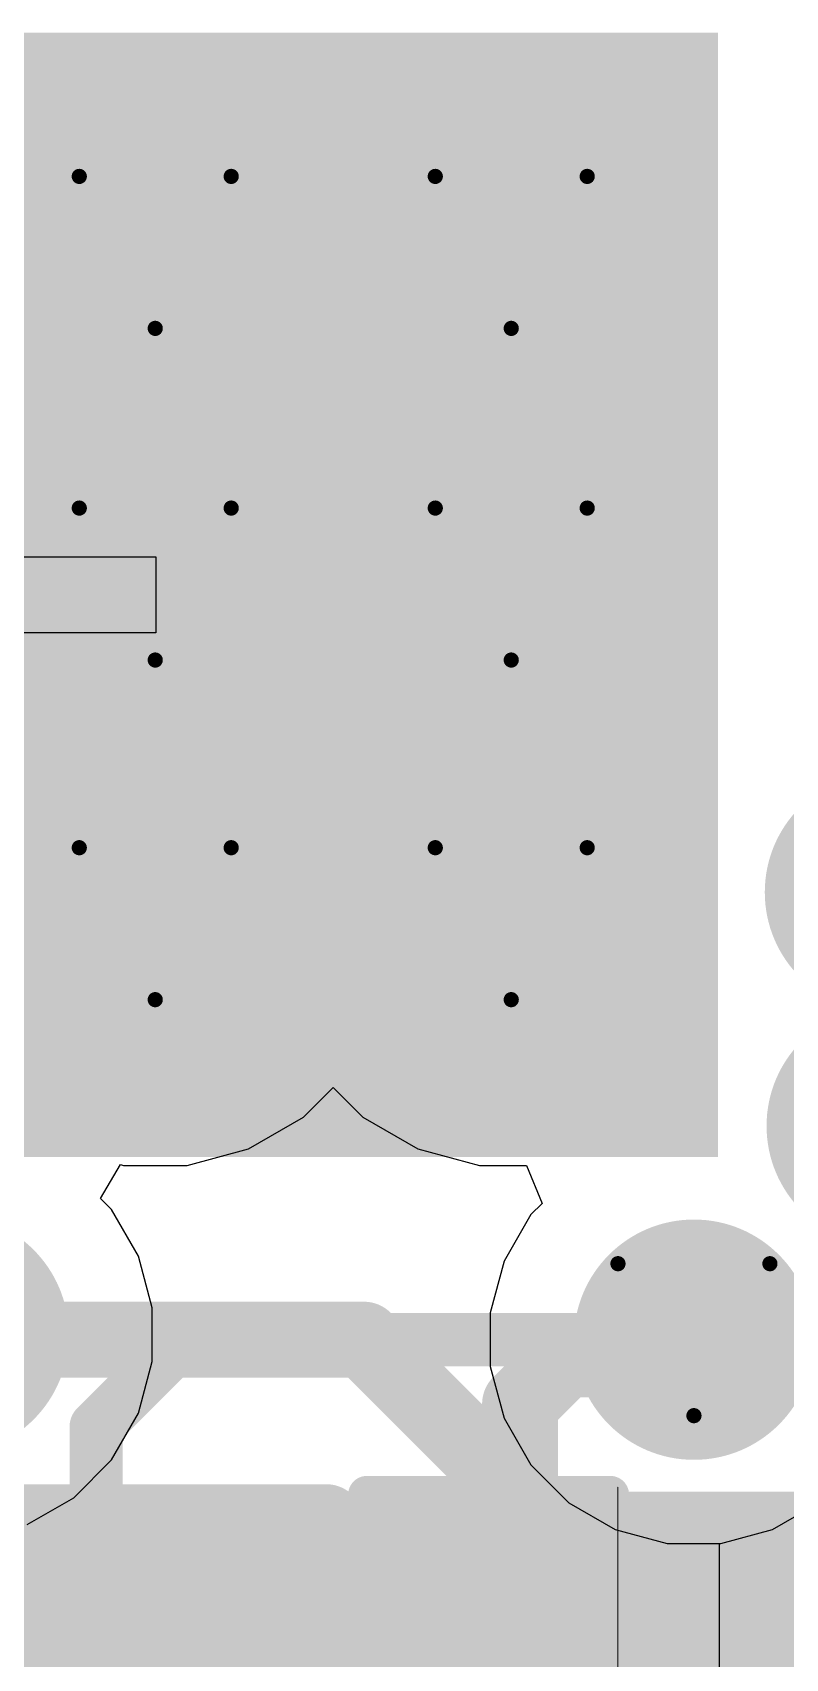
# Model space of a CAD drawing. Header units: inches. Extents: x -21 to 276, y -5 to 220.
# Drawn here: x 82.78 to 85.3, y 70.09 to 75.52 of the extents above; entities that cross this region are included whole.
import ezdxf

# ---------------------------------------------------------------- set-up
doc = ezdxf.new("R2010")
doc.units = ezdxf.units.IN
for name, color, linetype in [('Bottom Layer', 5, 'Continuous'), ('Bottom Overlay', 54, 'Continuous'), ('Bottom Paste', 16, 'Continuous'), ('Bottom Solder', 6, 'Continuous'), ('Drill Drawing', 1, 'Continuous'), ('Ground', 16, 'Continuous'), ('Power + Signal', 76, 'Continuous'), ('Top Layer', 1, 'Continuous'), ('Top Paste', 8, 'Continuous'), ('Top Solder', 216, 'Continuous'), ('Via Holes', 16, 'Continuous')]:
    doc.layers.add(name, color=color, linetype=linetype)

# ---------------------------------------------------------------- blocks, each defined once
blk = doc.blocks.new('56_QFN__7_7__48')
at = {"layer": 'Top Layer'}
for points in [[(-2.31, 3.1), (-2.31, 3.75), (-2.09, 3.75), (-2.09, 3.1)], [(-1.91, 3.1), (-1.91, 3.75), (-1.69, 3.75), (-1.69, 3.1)], [(-1.51, 3.1), (-1.51, 3.75), (-1.29, 3.75), (-1.29, 3.1)], [(-1.11, 3.1), (-1.11, 3.75), (-0.89, 3.75), (-0.89, 3.1)], [(-0.71, 3.1), (-0.71, 3.75), (-0.49, 3.75), (-0.49, 3.1)], [(-0.31, 3.1), (-0.31, 3.75), (-0.09, 3.75), (-0.09, 3.1)], [(0.09, 3.1), (0.09, 3.75), (0.31, 3.75), (0.31, 3.1)], [(-1.778, -1.778), (-1.778, 1.778), (1.778, 1.778), (1.778, -1.778)]]:
    blk.add_hatch(color=1, dxfattribs=at).paths.add_polyline_path(points)
at = {"layer": 'Top Paste'}
for points in [[(-2.31, 3.1), (-2.31, 3.75), (-2.09, 3.75), (-2.09, 3.1)], [(-1.91, 3.1), (-1.91, 3.75), (-1.69, 3.75), (-1.69, 3.1)], [(-1.51, 3.1), (-1.51, 3.75), (-1.29, 3.75), (-1.29, 3.1)], [(-1.11, 3.1), (-1.11, 3.75), (-0.89, 3.75), (-0.89, 3.1)], [(-0.71, 3.1), (-0.71, 3.75), (-0.49, 3.75), (-0.49, 3.1)], [(-0.31, 3.1), (-0.31, 3.75), (-0.09, 3.75), (-0.09, 3.1)], [(0.09, 3.1), (0.09, 3.75), (0.31, 3.75), (0.31, 3.1)], [(-1.778, -1.778), (-1.778, 1.778), (1.778, 1.778), (1.778, -1.778)]]:
    blk.add_hatch(color=8, dxfattribs=at).paths.add_polyline_path(points)
at = {"layer": 'Top Solder'}
for points in [[(-2.4116, 2.9984), (-2.4116, 3.8516), (-1.9884, 3.8516), (-1.9884, 2.9984)], [(-2.0116, 2.9984), (-2.0116, 3.8516), (-1.5884, 3.8516), (-1.5884, 2.9984)], [(-1.6116, 2.9984), (-1.6116, 3.8516), (-1.1884, 3.8516), (-1.1884, 2.9984)], [(-1.2116, 2.9984), (-1.2116, 3.8516), (-0.7884, 3.8516), (-0.7884, 2.9984)], [(-0.8116, 2.9984), (-0.8116, 3.8516), (-0.3884, 3.8516), (-0.3884, 2.9984)], [(-0.4116, 2.9984), (-0.4116, 3.8516), (0.0116, 3.8516), (0.0116, 2.9984)], [(-0.0116, 2.9984), (-0.0116, 3.8516), (0.4116, 3.8516), (0.4116, 2.9984)], [(0.3884, 2.9984), (0.3884, 3.8516), (0.8116, 3.8516), (0.8116, 2.9984)], [(-1.8796, -1.8796), (-1.8796, 1.8796), (1.8796, 1.8796), (1.8796, -1.8796)]]:
    blk.add_hatch(color=216, dxfattribs=at).paths.add_polyline_path(points)
blk = doc.blocks.new('R___0402_B_111')
at = {"layer": 'Bottom Layer'}
for points in [[(-0.2413, 0.3175), (-0.2413, -0.3175), (-0.6985, -0.3175), (-0.6985, 0.3175)], [(0.6985, 0.3175), (0.6985, -0.3175), (0.2413, -0.3175), (0.2413, 0.3175)]]:
    blk.add_hatch(color=5, dxfattribs=at).paths.add_polyline_path(points)
at = {"layer": 'Bottom Paste'}
for points in [[(-0.2413, 0.3175), (-0.2413, -0.3175), (-0.6985, -0.3175), (-0.6985, 0.3175)], [(0.6985, 0.3175), (0.6985, -0.3175), (0.2413, -0.3175), (0.2413, 0.3175)]]:
    blk.add_hatch(color=16, dxfattribs=at).paths.add_polyline_path(points)
at = {"layer": 'Bottom Solder'}
for points in [[(-0.1863, 0.3725), (-0.1863, -0.3725), (-0.7535, -0.3725), (-0.7535, 0.3725)], [(0.7535, 0.3725), (0.7535, -0.3725), (0.1863, -0.3725), (0.1863, 0.3725)]]:
    blk.add_hatch(color=6, dxfattribs=at).paths.add_polyline_path(points)
at = {"layer": 'Bottom Overlay'}
for points in [[(0.7874, 0.4064, 0.127, 0.127, 0), (-0.7874, 0.4064, 0.127, 0.127, 0)], [(-0.7874, -0.4064, 0.127, 0.127, 0), (-0.7874, 0.4064, 0.127, 0.127, 0)], [(0.7874, -0.4064, 0.127, 0.127, 0), (0.7874, 0.4064, 0.127, 0.127, 0)], [(0.8128, 0.4318, 0.00323, 0.00323, 0), (-0.8128, 0.4318, 0.00323, 0.00323, 0)], [(0.7874, -0.4064, 0.127, 0.127, 0), (-0.7874, -0.4064, 0.127, 0.127, 0)]]:
    blk.add_lwpolyline(points, format="xyseb", dxfattribs=at)
for points in [[(-0.8191, 0.4064, 0.0635, 0.0635, 1), (-0.7556, 0.4064, 0.0635, 0.0635, 1)], [(-0.8191, 0.4064, 0.0635, 0.0635, 1), (-0.7556, 0.4064, 0.0635, 0.0635, 1)], [(0.7556, 0.4064, 0.0635, 0.0635, 1), (0.8191, 0.4064, 0.0635, 0.0635, 1)], [(0.7556, 0.4064, 0.0635, 0.0635, 1), (0.8191, 0.4064, 0.0635, 0.0635, 1)], [(-0.8136, 0.4318, 0.00161, 0.00161, 1), (-0.812, 0.4318, 0.00161, 0.00161, 1)], [(0.812, 0.4318, 0.00161, 0.00161, 1), (0.8136, 0.4318, 0.00161, 0.00161, 1)], [(-0.8191, -0.4064, 0.0635, 0.0635, 1), (-0.7556, -0.4064, 0.0635, 0.0635, 1)], [(-0.8191, -0.4064, 0.0635, 0.0635, 1), (-0.7556, -0.4064, 0.0635, 0.0635, 1)], [(0.7556, -0.4064, 0.0635, 0.0635, 1), (0.8191, -0.4064, 0.0635, 0.0635, 1)], [(0.7556, -0.4064, 0.0635, 0.0635, 1), (0.8191, -0.4064, 0.0635, 0.0635, 1)]]:
    blk.add_lwpolyline(points, format="xyseb", close=True, dxfattribs=at)

msp = doc.modelspace()

# ---------------------------------------------------------------- hatches: boundary and pattern name
at = {"layer": 'Bottom Layer'}
msp.add_hatch(color=5, dxfattribs=at).paths.add_polyline_path([(80.8787, 71.8663), (84.9433, 71.8663), (84.9433, 75.4198), (80.8787, 75.4198)])
h = msp.add_hatch(color=5, dxfattribs=at)
edge = h.paths.add_edge_path()
edge.add_arc((83.1884, 74.7864), 0.3, 0, 360)
h = msp.add_hatch(color=5, dxfattribs=at)
edge = h.paths.add_edge_path()
edge.add_arc((84.3788, 74.7864), 0.3, 0, 360)
h = msp.add_hatch(color=5, dxfattribs=at)
edge = h.paths.add_edge_path()
edge.add_arc((83.1884, 73.6777), 0.3, 0, 360)
h = msp.add_hatch(color=5, dxfattribs=at)
edge = h.paths.add_edge_path()
edge.add_arc((84.3788, 73.6777), 0.3, 0, 360)
h = msp.add_hatch(color=5, dxfattribs=at)
edge = h.paths.add_edge_path()
edge.add_arc((83.1884, 72.5424), 0.3, 0, 360)
h = msp.add_hatch(color=5, dxfattribs=at)
edge = h.paths.add_edge_path()
edge.add_arc((84.3788, 72.5424), 0.3, 0, 360)
h = msp.add_hatch(color=5, dxfattribs=at)
edge = h.paths.add_edge_path()
edge.add_arc((82.4975, 71.1686), 0.3, 0, 360)
h = msp.add_hatch(color=5, dxfattribs=at)
edge = h.paths.add_edge_path()
edge.add_arc((84.9897, 71.1518), 0.3, 0, 360)
at = {"layer": 'Bottom Solder'}
h = msp.add_hatch(color=6, dxfattribs=at)
edge = h.paths.add_edge_path()
edge.add_arc((83.1884, 74.7864), 0.4016, 0, 360)
h = msp.add_hatch(color=6, dxfattribs=at)
edge = h.paths.add_edge_path()
edge.add_arc((84.3788, 74.7864), 0.4016, 0, 360)
h = msp.add_hatch(color=6, dxfattribs=at)
edge = h.paths.add_edge_path()
edge.add_arc((83.1884, 73.6777), 0.4016, 0, 360)
h = msp.add_hatch(color=6, dxfattribs=at)
edge = h.paths.add_edge_path()
edge.add_arc((84.3788, 73.6777), 0.4016, 0, 360)
h = msp.add_hatch(color=6, dxfattribs=at)
edge = h.paths.add_edge_path()
edge.add_arc((85.6282, 72.6476), 0.4016, 0, 360)
h = msp.add_hatch(color=6, dxfattribs=at)
edge = h.paths.add_edge_path()
edge.add_arc((83.1884, 72.5424), 0.4016, 0, 360)
h = msp.add_hatch(color=6, dxfattribs=at)
edge = h.paths.add_edge_path()
edge.add_arc((84.3788, 72.5424), 0.4016, 0, 360)
h = msp.add_hatch(color=6, dxfattribs=at)
edge = h.paths.add_edge_path()
edge.add_arc((85.6341, 71.8663), 0.4016, 0, 360)
h = msp.add_hatch(color=6, dxfattribs=at)
edge = h.paths.add_edge_path()
edge.add_arc((82.4975, 71.1686), 0.4016, 0, 360)
h = msp.add_hatch(color=6, dxfattribs=at)
edge = h.paths.add_edge_path()
edge.add_arc((84.9897, 71.1518), 0.4016, 0, 360)
at = {"layer": 'Ground'}
msp.add_hatch(color=16, dxfattribs=at).paths.add_polyline_path([(80.8787, 72.0665), (84.7268, 72.0665), (84.7268, 75.2719), (80.8787, 75.2719)])
h = msp.add_hatch(color=16, dxfattribs=at)
edge = h.paths.add_edge_path()
edge.add_arc((83.1884, 74.7864), 0.3, 0, 360)
h = msp.add_hatch(color=16, dxfattribs=at)
edge = h.paths.add_edge_path()
edge.add_arc((84.3788, 74.7864), 0.3, 0, 360)
h = msp.add_hatch(color=16, dxfattribs=at)
edge = h.paths.add_edge_path()
edge.add_arc((83.1884, 73.6777), 0.3, 0, 360)
h = msp.add_hatch(color=16, dxfattribs=at)
edge = h.paths.add_edge_path()
edge.add_arc((84.3788, 73.6777), 0.3, 0, 360)
h = msp.add_hatch(color=16, dxfattribs=at)
edge = h.paths.add_edge_path()
edge.add_arc((83.1884, 72.5424), 0.3, 0, 360)
h = msp.add_hatch(color=16, dxfattribs=at)
edge = h.paths.add_edge_path()
edge.add_arc((84.3788, 72.5424), 0.3, 0, 360)
h = msp.add_hatch(color=16, dxfattribs=at)
edge = h.paths.add_edge_path()
edge.add_arc((82.4975, 71.1686), 0.3, 0, 360)
h = msp.add_hatch(color=16, dxfattribs=at)
edge = h.paths.add_edge_path()
edge.add_arc((84.9897, 71.1518), 0.3, 0, 360)
at = {"layer": 'Power + Signal'}
msp.add_hatch(color=76, dxfattribs=at).paths.add_polyline_path([(80.8787, 72.0665), (84.7268, 72.0665), (84.7268, 75.2719), (80.8787, 75.2719)])
h = msp.add_hatch(color=76, dxfattribs=at)
edge = h.paths.add_edge_path()
edge.add_arc((83.1884, 74.7864), 0.3, 0, 360)
h = msp.add_hatch(color=76, dxfattribs=at)
edge = h.paths.add_edge_path()
edge.add_arc((84.3788, 74.7864), 0.3, 0, 360)
h = msp.add_hatch(color=76, dxfattribs=at)
edge = h.paths.add_edge_path()
edge.add_arc((83.1884, 73.6777), 0.3, 0, 360)
h = msp.add_hatch(color=76, dxfattribs=at)
edge = h.paths.add_edge_path()
edge.add_arc((84.3788, 73.6777), 0.3, 0, 360)
h = msp.add_hatch(color=76, dxfattribs=at)
edge = h.paths.add_edge_path()
edge.add_arc((83.1884, 72.5424), 0.3, 0, 360)
h = msp.add_hatch(color=76, dxfattribs=at)
edge = h.paths.add_edge_path()
edge.add_arc((84.3788, 72.5424), 0.3, 0, 360)
h = msp.add_hatch(color=76, dxfattribs=at)
edge = h.paths.add_edge_path()
edge.add_arc((82.4975, 71.1686), 0.3, 0, 360)
h = msp.add_hatch(color=76, dxfattribs=at)
edge = h.paths.add_edge_path()
edge.add_arc((84.9897, 71.1518), 0.3, 0, 360)
at = {"layer": 'Top Layer'}
h = msp.add_hatch(color=1, dxfattribs=at)
edge = h.paths.add_edge_path()
edge.add_arc((83.1884, 74.7864), 0.3, 0, 360)
h = msp.add_hatch(color=1, dxfattribs=at)
edge = h.paths.add_edge_path()
edge.add_arc((84.3788, 74.7864), 0.3, 0, 360)
h = msp.add_hatch(color=1, dxfattribs=at)
edge = h.paths.add_edge_path()
edge.add_arc((83.1884, 73.6777), 0.3, 0, 360)
h = msp.add_hatch(color=1, dxfattribs=at)
edge = h.paths.add_edge_path()
edge.add_arc((84.3788, 73.6777), 0.3, 0, 360)
h = msp.add_hatch(color=1, dxfattribs=at)
edge = h.paths.add_edge_path()
edge.add_arc((83.1884, 72.5424), 0.3, 0, 360)
h = msp.add_hatch(color=1, dxfattribs=at)
edge = h.paths.add_edge_path()
edge.add_arc((84.3788, 72.5424), 0.3, 0, 360)
h = msp.add_hatch(color=1, dxfattribs=at)
edge = h.paths.add_edge_path()
edge.add_arc((82.4975, 71.1686), 0.3, 0, 360)
h = msp.add_hatch(color=1, dxfattribs=at)
edge = h.paths.add_edge_path()
edge.add_arc((84.9897, 71.1518), 0.3, 0, 360)
at = {"layer": 'Top Solder'}
h = msp.add_hatch(color=216, dxfattribs=at)
edge = h.paths.add_edge_path()
edge.add_arc((83.1884, 74.7864), 0.4016, 0, 360)
h = msp.add_hatch(color=216, dxfattribs=at)
edge = h.paths.add_edge_path()
edge.add_arc((84.3788, 74.7864), 0.4016, 0, 360)
h = msp.add_hatch(color=216, dxfattribs=at)
edge = h.paths.add_edge_path()
edge.add_arc((83.1884, 73.6777), 0.4016, 0, 360)
h = msp.add_hatch(color=216, dxfattribs=at)
edge = h.paths.add_edge_path()
edge.add_arc((84.3788, 73.6777), 0.4016, 0, 360)
h = msp.add_hatch(color=216, dxfattribs=at)
edge = h.paths.add_edge_path()
edge.add_arc((85.6282, 72.6476), 0.4016, 0, 360)
h = msp.add_hatch(color=216, dxfattribs=at)
edge = h.paths.add_edge_path()
edge.add_arc((83.1884, 72.5424), 0.4016, 0, 360)
h = msp.add_hatch(color=216, dxfattribs=at)
edge = h.paths.add_edge_path()
edge.add_arc((84.3788, 72.5424), 0.4016, 0, 360)
h = msp.add_hatch(color=216, dxfattribs=at)
edge = h.paths.add_edge_path()
edge.add_arc((85.6341, 71.8663), 0.4016, 0, 360)
h = msp.add_hatch(color=216, dxfattribs=at)
edge = h.paths.add_edge_path()
edge.add_arc((82.4975, 71.1686), 0.4016, 0, 360)
h = msp.add_hatch(color=216, dxfattribs=at)
edge = h.paths.add_edge_path()
edge.add_arc((84.9897, 71.1518), 0.4016, 0, 360)
at = {"layer": 'Via Holes'}
h = msp.add_hatch(color=7, dxfattribs=at)
edge = h.paths.add_edge_path()
edge.add_arc((83.1884, 74.7864), 0.15, 0, 360)
h = msp.add_hatch(color=7, dxfattribs=at)
edge = h.paths.add_edge_path()
edge.add_arc((84.3788, 74.7864), 0.15, 0, 360)
h = msp.add_hatch(color=7, dxfattribs=at)
edge = h.paths.add_edge_path()
edge.add_arc((83.1884, 73.6777), 0.15, 0, 360)
h = msp.add_hatch(color=7, dxfattribs=at)
edge = h.paths.add_edge_path()
edge.add_arc((84.3788, 73.6777), 0.15, 0, 360)
h = msp.add_hatch(color=7, dxfattribs=at)
edge = h.paths.add_edge_path()
edge.add_arc((83.1884, 72.5424), 0.15, 0, 360)
h = msp.add_hatch(color=7, dxfattribs=at)
edge = h.paths.add_edge_path()
edge.add_arc((84.3788, 72.5424), 0.15, 0, 360)
h = msp.add_hatch(color=7, dxfattribs=at)
edge = h.paths.add_edge_path()
edge.add_arc((84.9897, 71.1518), 0.15, 0, 360)

# ---------------------------------------------------------------- linework, layer by layer
at = {"layer": 'Bottom Layer'}
for points in [[(85.0095, 69.8999, 0.254, 0.254, 0), (86.6177, 71.5081, 0.254, 0.254, 0)], [(84.9235, 71.0856, 0.254, 0.254, 0), (84.9897, 71.1518, 0.254, 0.254, 0)], [(84.4083, 70.9368, 0.254, 0.254, 0), (84.5571, 71.0856, 0.254, 0.254, 0)], [(84.5571, 71.0856, 0.254, 0.254, 0), (84.9235, 71.0856, 0.254, 0.254, 0)], [(84.4083, 70.4172, 0.254, 0.254, 0), (84.4083, 70.9368, 0.254, 0.254, 0)], [(84.4047, 70.4136, 0.254, 0.254, 0), (84.4083, 70.4172, 0.254, 0.254, 0)], [(84.4047, 70.3156, 0.254, 0.254, 0), (84.4047, 70.4136, 0.254, 0.254, 0)]]:
    msp.add_lwpolyline(points, format="xyseb", dxfattribs=at)
for points in [[(84.9262, 71.1518, 0.127, 0.127, 1), (85.0532, 71.1518, 0.127, 0.127, 1)], [(84.4936, 71.0856, 0.127, 0.127, 1), (84.6206, 71.0856, 0.127, 0.127, 1)], [(84.4936, 71.0856, 0.127, 0.127, 1), (84.6206, 71.0856, 0.127, 0.127, 1)], [(84.86, 71.0856, 0.127, 0.127, 1), (84.987, 71.0856, 0.127, 0.127, 1)], [(84.86, 71.0856, 0.127, 0.127, 1), (84.987, 71.0856, 0.127, 0.127, 1)], [(84.3448, 70.9368, 0.127, 0.127, 1), (84.4718, 70.9368, 0.127, 0.127, 1)], [(84.3448, 70.9368, 0.127, 0.127, 1), (84.4718, 70.9368, 0.127, 0.127, 1)], [(84.3412, 70.4136, 0.127, 0.127, 1), (84.4682, 70.4136, 0.127, 0.127, 1)], [(84.3412, 70.4136, 0.127, 0.127, 1), (84.4682, 70.4136, 0.127, 0.127, 1)], [(84.3448, 70.4172, 0.127, 0.127, 1), (84.4718, 70.4172, 0.127, 0.127, 1)], [(84.3448, 70.4172, 0.127, 0.127, 1), (84.4718, 70.4172, 0.127, 0.127, 1)], [(84.3412, 70.3156, 0.127, 0.127, 1), (84.4682, 70.3156, 0.127, 0.127, 1)]]:
    msp.add_lwpolyline(points, format="xyseb", close=True, dxfattribs=at)
at = {"layer": 'Drill Drawing'}
for points in [[(82.9344, 75.0404, 0.0508, 0.0508, 0), (83.4424, 75.0404, 0.0508, 0.0508, 0)], [(82.9344, 75.0404, 0.0508, 0.0508, 0), (83.1884, 74.5324, 0.0508, 0.0508, 0)], [(83.1884, 74.5324, 0.0508, 0.0508, 0), (83.4424, 75.0404, 0.0508, 0.0508, 0)], [(84.1248, 75.0404, 0.0508, 0.0508, 0), (84.6328, 75.0404, 0.0508, 0.0508, 0)], [(84.1248, 75.0404, 0.0508, 0.0508, 0), (84.3788, 74.5324, 0.0508, 0.0508, 0)], [(84.3788, 74.5324, 0.0508, 0.0508, 0), (84.6328, 75.0404, 0.0508, 0.0508, 0)], [(82.9344, 73.9317, 0.0508, 0.0508, 0), (83.4424, 73.9317, 0.0508, 0.0508, 0)], [(82.9344, 73.9317, 0.0508, 0.0508, 0), (83.1884, 73.4237, 0.0508, 0.0508, 0)], [(83.1884, 73.4237, 0.0508, 0.0508, 0), (83.4424, 73.9317, 0.0508, 0.0508, 0)], [(84.1248, 73.9317, 0.0508, 0.0508, 0), (84.6328, 73.9317, 0.0508, 0.0508, 0)], [(84.1248, 73.9317, 0.0508, 0.0508, 0), (84.3788, 73.4237, 0.0508, 0.0508, 0)], [(84.3788, 73.4237, 0.0508, 0.0508, 0), (84.6328, 73.9317, 0.0508, 0.0508, 0)], [(82.9344, 72.7964, 0.0508, 0.0508, 0), (83.4424, 72.7964, 0.0508, 0.0508, 0)], [(82.9344, 72.7964, 0.0508, 0.0508, 0), (83.1884, 72.2884, 0.0508, 0.0508, 0)], [(83.1884, 72.2884, 0.0508, 0.0508, 0), (83.4424, 72.7964, 0.0508, 0.0508, 0)], [(84.1248, 72.7964, 0.0508, 0.0508, 0), (84.6328, 72.7964, 0.0508, 0.0508, 0)], [(84.1248, 72.7964, 0.0508, 0.0508, 0), (84.3788, 72.2884, 0.0508, 0.0508, 0)], [(84.3788, 72.2884, 0.0508, 0.0508, 0), (84.6328, 72.7964, 0.0508, 0.0508, 0)], [(84.7357, 71.4058, 0.0508, 0.0508, 0), (85.2437, 71.4058, 0.0508, 0.0508, 0)], [(84.7357, 71.4058, 0.0508, 0.0508, 0), (84.9897, 70.8978, 0.0508, 0.0508, 0)], [(84.9897, 70.8978, 0.0508, 0.0508, 0), (85.2437, 71.4058, 0.0508, 0.0508, 0)]]:
    msp.add_lwpolyline(points, format="xyseb", dxfattribs=at)
for points in [[(82.9217, 75.0404, 0.0254, 0.0254, 1), (82.9471, 75.0404, 0.0254, 0.0254, 1)], [(82.9217, 75.0404, 0.0254, 0.0254, 1), (82.9471, 75.0404, 0.0254, 0.0254, 1)], [(83.4297, 75.0404, 0.0254, 0.0254, 1), (83.4551, 75.0404, 0.0254, 0.0254, 1)], [(83.4297, 75.0404, 0.0254, 0.0254, 1), (83.4551, 75.0404, 0.0254, 0.0254, 1)], [(84.1121, 75.0404, 0.0254, 0.0254, 1), (84.1375, 75.0404, 0.0254, 0.0254, 1)], [(84.1121, 75.0404, 0.0254, 0.0254, 1), (84.1375, 75.0404, 0.0254, 0.0254, 1)], [(84.6201, 75.0404, 0.0254, 0.0254, 1), (84.6455, 75.0404, 0.0254, 0.0254, 1)], [(84.6201, 75.0404, 0.0254, 0.0254, 1), (84.6455, 75.0404, 0.0254, 0.0254, 1)], [(83.1757, 74.5324, 0.0254, 0.0254, 1), (83.2011, 74.5324, 0.0254, 0.0254, 1)], [(83.1757, 74.5324, 0.0254, 0.0254, 1), (83.2011, 74.5324, 0.0254, 0.0254, 1)], [(84.3661, 74.5324, 0.0254, 0.0254, 1), (84.3915, 74.5324, 0.0254, 0.0254, 1)], [(84.3661, 74.5324, 0.0254, 0.0254, 1), (84.3915, 74.5324, 0.0254, 0.0254, 1)], [(82.9217, 73.9317, 0.0254, 0.0254, 1), (82.9471, 73.9317, 0.0254, 0.0254, 1)], [(82.9217, 73.9317, 0.0254, 0.0254, 1), (82.9471, 73.9317, 0.0254, 0.0254, 1)], [(83.4297, 73.9317, 0.0254, 0.0254, 1), (83.4551, 73.9317, 0.0254, 0.0254, 1)], [(83.4297, 73.9317, 0.0254, 0.0254, 1), (83.4551, 73.9317, 0.0254, 0.0254, 1)], [(84.1121, 73.9317, 0.0254, 0.0254, 1), (84.1375, 73.9317, 0.0254, 0.0254, 1)], [(84.1121, 73.9317, 0.0254, 0.0254, 1), (84.1375, 73.9317, 0.0254, 0.0254, 1)], [(84.6201, 73.9317, 0.0254, 0.0254, 1), (84.6455, 73.9317, 0.0254, 0.0254, 1)], [(84.6201, 73.9317, 0.0254, 0.0254, 1), (84.6455, 73.9317, 0.0254, 0.0254, 1)], [(83.1757, 73.4237, 0.0254, 0.0254, 1), (83.2011, 73.4237, 0.0254, 0.0254, 1)], [(83.1757, 73.4237, 0.0254, 0.0254, 1), (83.2011, 73.4237, 0.0254, 0.0254, 1)], [(84.3661, 73.4237, 0.0254, 0.0254, 1), (84.3915, 73.4237, 0.0254, 0.0254, 1)], [(84.3661, 73.4237, 0.0254, 0.0254, 1), (84.3915, 73.4237, 0.0254, 0.0254, 1)], [(82.9217, 72.7964, 0.0254, 0.0254, 1), (82.9471, 72.7964, 0.0254, 0.0254, 1)], [(82.9217, 72.7964, 0.0254, 0.0254, 1), (82.9471, 72.7964, 0.0254, 0.0254, 1)], [(83.4297, 72.7964, 0.0254, 0.0254, 1), (83.4551, 72.7964, 0.0254, 0.0254, 1)], [(83.4297, 72.7964, 0.0254, 0.0254, 1), (83.4551, 72.7964, 0.0254, 0.0254, 1)], [(84.1121, 72.7964, 0.0254, 0.0254, 1), (84.1375, 72.7964, 0.0254, 0.0254, 1)], [(84.1121, 72.7964, 0.0254, 0.0254, 1), (84.1375, 72.7964, 0.0254, 0.0254, 1)], [(84.6201, 72.7964, 0.0254, 0.0254, 1), (84.6455, 72.7964, 0.0254, 0.0254, 1)], [(84.6201, 72.7964, 0.0254, 0.0254, 1), (84.6455, 72.7964, 0.0254, 0.0254, 1)], [(83.1757, 72.2884, 0.0254, 0.0254, 1), (83.2011, 72.2884, 0.0254, 0.0254, 1)], [(83.1757, 72.2884, 0.0254, 0.0254, 1), (83.2011, 72.2884, 0.0254, 0.0254, 1)], [(84.3661, 72.2884, 0.0254, 0.0254, 1), (84.3915, 72.2884, 0.0254, 0.0254, 1)], [(84.3661, 72.2884, 0.0254, 0.0254, 1), (84.3915, 72.2884, 0.0254, 0.0254, 1)], [(84.723, 71.4058, 0.0254, 0.0254, 1), (84.7484, 71.4058, 0.0254, 0.0254, 1)], [(84.723, 71.4058, 0.0254, 0.0254, 1), (84.7484, 71.4058, 0.0254, 0.0254, 1)], [(85.231, 71.4058, 0.0254, 0.0254, 1), (85.2564, 71.4058, 0.0254, 0.0254, 1)], [(85.231, 71.4058, 0.0254, 0.0254, 1), (85.2564, 71.4058, 0.0254, 0.0254, 1)], [(84.977, 70.8978, 0.0254, 0.0254, 1), (85.0024, 70.8978, 0.0254, 0.0254, 1)], [(84.977, 70.8978, 0.0254, 0.0254, 1), (85.0024, 70.8978, 0.0254, 0.0254, 1)]]:
    msp.add_lwpolyline(points, format="xyseb", close=True, dxfattribs=at)
at = {"layer": 'Ground'}
for p, q in [((85.2526, 70.5172), (85.4078, 70.6069)), ((85.0793, 70.4708), (85.2526, 70.5172)), ((85.0746, 69.9123), (85.0746, 70.4708)), ((85.0746, 70.4708), (85.0793, 70.4708))]:
    msp.add_line(p, q, dxfattribs=at)
for points in [[(82.5143, 71.1518, 0.254, 0.254, 0), (83.8861, 71.1518, 0.254, 0.254, 0)], [(83.8861, 71.1518, 0.254, 0.254, 0), (84.5566, 70.4813, 0.254, 0.254, 0)], [(82.269, 70.5418, 0.254, 0.254, 0), (83.7596, 70.5418, 0.254, 0.254, 0)], [(83.7596, 70.5418, 0.254, 0.254, 0), (84.1248, 70.1766, 0.254, 0.254, 0)], [(84.5566, 65.4327, 0.254, 0.254, 0), (84.5566, 70.4813, 0.254, 0.254, 0)], [(84.1248, 65.8854, 0.254, 0.254, 0), (84.1248, 70.1766, 0.254, 0.254, 0)]]:
    msp.add_lwpolyline(points, format="xyseb", dxfattribs=at)
for points in [[(83.8226, 71.1518, 0.127, 0.127, 1), (83.9496, 71.1518, 0.127, 0.127, 1)], [(83.8226, 71.1518, 0.127, 0.127, 1), (83.9496, 71.1518, 0.127, 0.127, 1)], [(83.6961, 70.5418, 0.127, 0.127, 1), (83.8231, 70.5418, 0.127, 0.127, 1)], [(83.6961, 70.5418, 0.127, 0.127, 1), (83.8231, 70.5418, 0.127, 0.127, 1)], [(84.4931, 70.4813, 0.127, 0.127, 1), (84.6201, 70.4813, 0.127, 0.127, 1)], [(84.4931, 70.4813, 0.127, 0.127, 1), (84.6201, 70.4813, 0.127, 0.127, 1)], [(84.0613, 70.1766, 0.127, 0.127, 1), (84.1883, 70.1766, 0.127, 0.127, 1)], [(84.0613, 70.1766, 0.127, 0.127, 1), (84.1883, 70.1766, 0.127, 0.127, 1)]]:
    msp.add_lwpolyline(points, format="xyseb", close=True, dxfattribs=at)
at = {"layer": 'Power + Signal'}
for p, q in [((83.6845, 71.8958), (83.7836, 71.9949)), ((83.7836, 71.9949), (83.8827, 71.8958)), ((83.5003, 71.7895), (83.6845, 71.8958)), ((83.8827, 71.8958), (84.0669, 71.7895)), ((83.2948, 71.7344), (83.5003, 71.7895)), ((84.0669, 71.7895), (84.2724, 71.7344)), ((83.0059, 71.6233), (83.0717, 71.7372)), ((83.0717, 71.7372), (83.082, 71.7344)), ((83.082, 71.7344), (83.2948, 71.7344)), ((84.2724, 71.7344), (84.4296, 71.7344)), ((84.4296, 71.7344), (84.4822, 71.6074)), ((83.0425, 71.5868), (83.0059, 71.6233)), ((83.1321, 71.4315), (83.0425, 71.5868)), ((84.4822, 71.6074), (84.4448, 71.57)), ((84.4448, 71.57), (84.3551, 71.4147)), ((83.1785, 71.2583), (83.1321, 71.4315)), ((84.3551, 71.4147), (84.3087, 71.2415)), ((83.1785, 71.079), (83.1785, 71.2583)), ((84.3087, 71.2415), (84.3087, 71.0622)), ((83.1321, 70.9058), (83.1785, 71.079)), ((84.3087, 71.0622), (84.3551, 70.889)), ((83.0425, 70.7505), (83.1321, 70.9058)), ((84.3551, 70.889), (84.4448, 70.7337)), ((82.9157, 70.6237), (83.0425, 70.7505)), ((84.4448, 70.7337), (84.5716, 70.6069)), ((82.7604, 70.534), (82.9157, 70.6237)), ((84.5716, 70.6069), (84.7268, 70.5172)), ((85.2526, 70.5172), (85.4078, 70.6069)), ((84.7268, 70.5172), (84.9, 70.4708)), ((85.0793, 70.4708), (85.2526, 70.5172)), ((84.9, 70.4708), (85.0793, 70.4708))]:
    msp.add_line(p, q, dxfattribs=at)
at = {"layer": 'Top Layer'}
for p, q in [((81.1587, 73.7688), (83.1907, 73.7688)), ((83.1907, 73.7688), (83.1907, 73.5148)), ((83.1907, 73.5148), (81.1587, 73.5148))]:
    msp.add_line(p, q, dxfattribs=at)
for points in [[(82.9907, 70.8604, 0.1778, 0.1778, 0), (83.2822, 71.1518, 0.1778, 0.1778, 0)], [(83.2822, 71.1518, 0.1778, 0.1778, 0), (84.9897, 71.1518, 0.1778, 0.1778, 0)], [(82.9907, 70.2168, 0.1778, 0.1778, 0), (82.9907, 70.8604, 0.1778, 0.1778, 0)], [(83.3907, 70.2168, 0.1778, 0.1778, 0), (83.4118, 70.1957, 0.1778, 0.1778, 0)], [(83.4118, 69.4331, 0.1778, 0.1778, 0), (83.4118, 70.1957, 0.1778, 0.1778, 0)], [(84.5907, 69.5745, 0.2032, 0.2032, 0), (84.5907, 70.2168, 0.2032, 0.2032, 0)], [(84.9907, 68.3943, 0.2032, 0.2032, 0), (84.9907, 70.2168, 0.2032, 0.2032, 0)]]:
    msp.add_lwpolyline(points, format="xyseb", dxfattribs=at)
for points in [[(83.2377, 71.1518, 0.0889, 0.0889, 1), (83.3266, 71.1518, 0.0889, 0.0889, 1)], [(83.2377, 71.1518, 0.0889, 0.0889, 1), (83.3266, 71.1518, 0.0889, 0.0889, 1)], [(84.9452, 71.1518, 0.0889, 0.0889, 1), (85.0341, 71.1518, 0.0889, 0.0889, 1)], [(82.9463, 70.8604, 0.0889, 0.0889, 1), (83.0352, 70.8604, 0.0889, 0.0889, 1)], [(82.9463, 70.8604, 0.0889, 0.0889, 1), (83.0352, 70.8604, 0.0889, 0.0889, 1)], [(82.9463, 70.2168, 0.0889, 0.0889, 1), (83.0352, 70.2168, 0.0889, 0.0889, 1)], [(83.3463, 70.2168, 0.0889, 0.0889, 1), (83.4352, 70.2168, 0.0889, 0.0889, 1)], [(83.3674, 70.1957, 0.0889, 0.0889, 1), (83.4563, 70.1957, 0.0889, 0.0889, 1)], [(83.3674, 70.1957, 0.0889, 0.0889, 1), (83.4563, 70.1957, 0.0889, 0.0889, 1)], [(84.5399, 70.2168, 0.1016, 0.1016, 1), (84.6415, 70.2168, 0.1016, 0.1016, 1)], [(84.9399, 70.2168, 0.1016, 0.1016, 1), (85.0415, 70.2168, 0.1016, 0.1016, 1)]]:
    msp.add_lwpolyline(points, format="xyseb", close=True, dxfattribs=at)

# ---------------------------------------------------------------- block references
for name, p, rotation in [('56_QFN__7_7__48', (83.1907, 73.6418), 180), ('R___0402_B_111', (84.3031, 69.8457), 270)]:
    msp.add_blockref(name, p, dxfattribs=dict(rotation=rotation))

doc.saveas('drawing.dxf')
